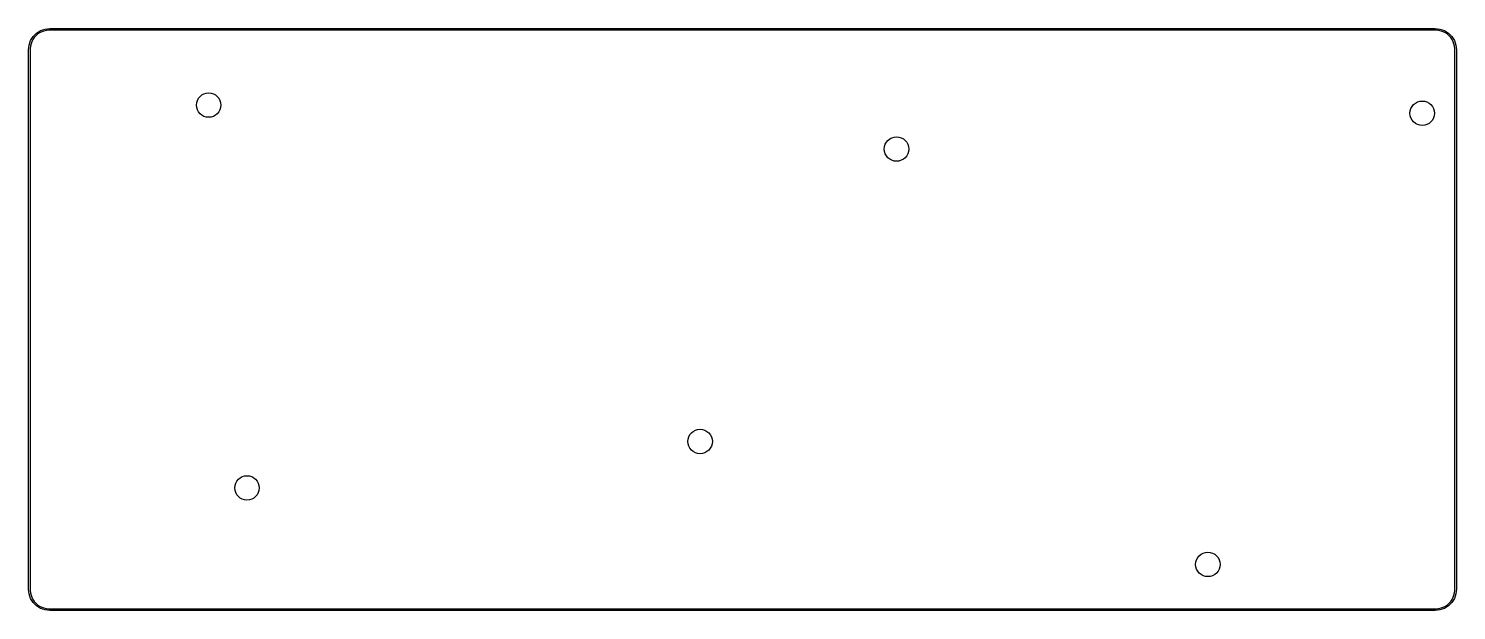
# Model space of a CAD drawing. Header units: millimetres. Extents: x 51 to 226, y -146 to -75.
import ezdxf

# ---------------------------------------------------------------- set-up
doc = ezdxf.new("R2010")
doc.units = ezdxf.units.MM
doc.layers.get('0').update_dxf_attribs({"linetype": 'CONTINUOUS'})

msp = doc.modelspace()

# ---------------------------------------------------------------- linework, layer by layer
for points in [[(223.5, -74.9), (223.791108, -74.916348), (224.078554, -74.965187), (224.358726, -75.045903), (224.628098, -75.157481), (224.883283, -75.298517), (225.121073, -75.467238), (225.338478, -75.661522), (225.532762, -75.878927), (225.701483, -76.116717), (225.842519, -76.371902), (225.954097, -76.641274), (226.034813, -76.921446), (226.083652, -77.208892), (226.1, -77.5), (226.1, -143.75), (226.083652, -144.041108), (226.034813, -144.328554), (225.954097, -144.608726), (225.842519, -144.878098), (225.701483, -145.133283), (225.532762, -145.371073), (225.338478, -145.588478), (225.121073, -145.782762), (224.883283, -145.951483), (224.628098, -146.092519), (224.358726, -146.204097), (224.078554, -146.284813), (223.791108, -146.333652), (223.5, -146.35), (53.5, -146.35), (53.208892, -146.333652), (52.921446, -146.284813), (52.641274, -146.204097), (52.371902, -146.092519), (52.116717, -145.951483), (51.878927, -145.782762), (51.661522, -145.588478), (51.467238, -145.371073), (51.298517, -145.133283), (51.157481, -144.878098), (51.045903, -144.608726), (50.965187, -144.328554), (50.916348, -144.041108), (50.9, -143.75), (50.9, -77.5), (50.916348, -77.208892), (50.965187, -76.921446), (51.045903, -76.641274), (51.157481, -76.371902), (51.298517, -76.116717), (51.467238, -75.878927), (51.661522, -75.661522), (51.878927, -75.467238), (52.116717, -75.298517), (52.371902, -75.157481), (52.641274, -75.045903), (52.921446, -74.965187), (53.208892, -74.916348), (53.5, -74.9)], [(53.5, -75.1), (53.354827, -75.1), (53.066597, -75.134997), (52.784688, -75.204482), (52.513209, -75.30744), (52.25612, -75.442371), (52.017169, -75.607306), (51.799842, -75.799842), (51.607306, -76.017169), (51.442371, -76.25612), (51.30744, -76.513209), (51.204482, -76.784688), (51.134997, -77.066597), (51.1, -77.354827), (51.1, -77.5), (51.1, -143.75), (51.1, -143.895173), (51.134997, -144.183403), (51.204482, -144.465312), (51.30744, -144.736791), (51.442371, -144.99388), (51.607306, -145.232831), (51.799842, -145.450158), (52.017169, -145.642694), (52.25612, -145.807629), (52.513209, -145.94256), (52.784688, -146.045518), (53.066597, -146.115003), (53.354827, -146.15), (53.5, -146.15), (223.5, -146.15), (223.645173, -146.15), (223.933403, -146.115003), (224.215312, -146.045518), (224.486791, -145.94256), (224.74388, -145.807629), (224.982831, -145.642694), (225.200158, -145.450158), (225.392694, -145.232831), (225.557629, -144.99388), (225.69256, -144.736791), (225.795518, -144.465312), (225.865003, -144.183403), (225.9, -143.895173), (225.9, -143.75), (225.9, -77.5), (225.9, -77.354827), (225.865003, -77.066597), (225.795518, -76.784688), (225.69256, -76.513209), (225.557629, -76.25612), (225.392694, -76.017169), (225.200158, -75.799842), (224.982831, -75.607306), (224.74388, -75.442371), (224.486791, -75.30744), (224.215312, -75.204482), (223.933403, -75.134997), (223.645173, -75.1), (223.5, -75.1)]]:
    msp.add_lwpolyline(points, close=True)
for centre, radius in [((73, -84.3), 1.5), ((73, -84.3), 1.499999), ((221.9, -85.3), 1.5), ((221.9, -85.3), 1.499999), ((157.4, -89.7), 1.5), ((157.4, -89.7), 1.499999), ((133.3, -125.6), 1.5), ((133.3, -125.6), 1.499999), ((77.7, -131.3), 1.5), ((77.7, -131.3), 1.499999), ((195.6, -140.7), 1.5), ((195.6, -140.7), 1.499999)]:
    msp.add_circle(centre, radius)

doc.saveas('drawing.dxf')
